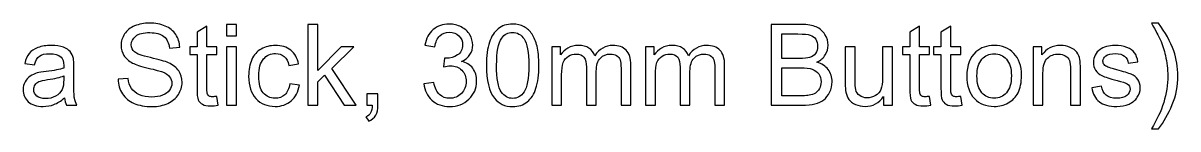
# Model space of a CAD drawing. Header units: millimetres. Extents: x 198 to 2216, y -826 to 151.
# Drawn here: x 1576.3 to 1837, y -583.4 to -559.6 of the extents above; entities that cross this region are included whole.
import ezdxf

# ---------------------------------------------------------------- set-up
doc = ezdxf.new("R2010")
doc.units = ezdxf.units.MM
doc.header["$MEASUREMENT"] = 0
doc.layers.add('Layer 1', color=7, linetype='Continuous')

msp = doc.modelspace()

# ---------------------------------------------------------------- linework, layer by layer
at = {"layer": 'Layer 1', "color": 250}
for points, knots in [([(1597.7506, -572.2473), (1597.7506, -572.2473), (1600.0112, -572.0441), (1600.0112, -572.0441), (1600.117, -572.9585), (1600.3668, -573.7078), (1600.7605, -574.2962), (1601.1542, -574.8804), (1601.7638, -575.3546), (1602.5893, -575.7186), (1603.4148, -576.0785), (1604.3461, -576.2605), (1605.3791, -576.2605), (1606.2977, -576.2605), (1607.1063, -576.125), (1607.809, -575.8499), (1608.5117, -575.5747), (1609.0324, -575.1979), (1609.3753, -574.7196), (1609.7182, -574.2412), (1609.8918, -573.7205), (1609.8918, -573.1617), (1609.8918, -572.5944), (1609.7267, -572.0991), (1609.3965, -571.6716), (1609.0663, -571.2482), (1608.5202, -570.8926), (1607.7582, -570.6005), (1607.2714, -570.4143), (1606.1919, -570.1179), (1604.5197, -569.7158), (1602.8475, -569.3136), (1601.6791, -568.9368), (1601.0103, -568.5812), (1600.1424, -568.124), (1599.499, -567.5568), (1599.0756, -566.8837), (1598.6481, -566.2106), (1598.4364, -565.4528), (1598.4364, -564.6188), (1598.4364, -563.696), (1598.6989, -562.8366), (1599.2196, -562.0407), (1599.7403, -561.2406), (1600.498, -560.6353), (1601.5013, -560.2204), (1602.5004, -559.8055), (1603.6138, -559.5981), (1604.8372, -559.5981), (1606.1834, -559.5981), (1607.373, -559.814), (1608.4017, -560.25), (1609.4304, -560.6818), (1610.222, -561.3211), (1610.7766, -562.1677), (1611.3311, -563.0102), (1611.6275, -563.9669), (1611.6698, -565.0337), (1611.6698, -565.0337), (1609.3584, -565.2115), (1609.3584, -565.2115), (1609.2356, -564.0643), (1608.8165, -563.1964), (1608.1011, -562.6122), (1607.3857, -562.0238), (1606.3273, -561.7317), (1604.9303, -561.7317), (1603.4741, -561.7317), (1602.4115, -561.9984), (1601.7469, -562.5318), (1601.0822, -563.0652), (1600.7478, -563.7087), (1600.7478, -564.4622), (1600.7478, -565.1141), (1600.9849, -565.6518), (1601.4548, -566.0751), (1601.9204, -566.4942), (1603.1269, -566.9302), (1605.0827, -567.3705), (1607.0385, -567.815), (1608.3805, -568.2002), (1609.1086, -568.5304), (1610.1627, -569.0173), (1610.9459, -569.6311), (1611.4497, -570.3804), (1611.9534, -571.1255), (1612.2032, -571.9848), (1612.2032, -572.9585), (1612.2032, -573.9279), (1611.928, -574.8339), (1611.3735, -575.689), (1610.8189, -576.5441), (1610.0273, -577.2088), (1608.9901, -577.6829), (1607.9529, -578.157), (1606.7888, -578.3941), (1605.4891, -578.3941), (1603.8466, -578.3941), (1602.4708, -578.1528), (1601.3616, -577.6744), (1600.2483, -577.1961), (1599.3804, -576.4764), (1598.7497, -575.5112), (1598.1147, -574.5502), (1597.7845, -573.4623), (1597.7506, -572.2473)], [0, 0, 0, 0, 0.02857143, 0.02857143, 0.02857143, 0.05714286, 0.05714286, 0.05714286, 0.08571429, 0.08571429, 0.08571429, 0.11428571, 0.11428571, 0.11428571, 0.14285714, 0.14285714, 0.14285714, 0.17142857, 0.17142857, 0.17142857, 0.2, 0.2, 0.2, 0.22857143, 0.22857143, 0.22857143, 0.25714286, 0.25714286, 0.25714286, 0.28571429, 0.28571429, 0.28571429, 0.31428571, 0.31428571, 0.31428571, 0.34285714, 0.34285714, 0.34285714, 0.37142857, 0.37142857, 0.37142857, 0.4, 0.4, 0.4, 0.42857143, 0.42857143, 0.42857143, 0.45714286, 0.45714286, 0.45714286, 0.48571429, 0.48571429, 0.48571429, 0.51428571, 0.51428571, 0.51428571, 0.54285714, 0.54285714, 0.54285714, 0.57142857, 0.57142857, 0.57142857, 0.6, 0.6, 0.6, 0.62857143, 0.62857143, 0.62857143, 0.65714286, 0.65714286, 0.65714286, 0.68571429, 0.68571429, 0.68571429, 0.71428571, 0.71428571, 0.71428571, 0.74285714, 0.74285714, 0.74285714, 0.77142857, 0.77142857, 0.77142857, 0.8, 0.8, 0.8, 0.82857143, 0.82857143, 0.82857143, 0.85714286, 0.85714286, 0.85714286, 0.88571429, 0.88571429, 0.88571429, 0.91428571, 0.91428571, 0.91428571, 0.94285714, 0.94285714, 0.94285714, 0.97142857, 0.97142857, 0.97142857, 1, 1, 1, 1]), ([(1620.0518, -576.0954), (1620.0518, -576.0954), (1620.3566, -578.0681), (1620.3566, -578.0681), (1619.7301, -578.1994), (1619.167, -578.2671), (1618.676, -578.2671), (1617.8674, -578.2671), (1617.2409, -578.1401), (1616.7921, -577.8819), (1616.3476, -577.6236), (1616.0344, -577.2892), (1615.8523, -576.8701), (1615.6703, -576.451), (1615.5814, -575.5705), (1615.5814, -574.2285), (1615.5814, -574.2285), (1615.5814, -566.6339), (1615.5814, -566.6339), (1615.5814, -566.6339), (1613.9304, -566.6339), (1613.9304, -566.6339), (1613.9304, -566.6339), (1613.9304, -564.9067), (1613.9304, -564.9067), (1613.9304, -564.9067), (1615.5814, -564.9067), (1615.5814, -564.9067), (1615.5814, -564.9067), (1615.5814, -561.647), (1615.5814, -561.647), (1615.5814, -561.647), (1617.8166, -560.3051), (1617.8166, -560.3051), (1617.8166, -560.3051), (1617.8166, -564.9067), (1617.8166, -564.9067), (1617.8166, -564.9067), (1620.0518, -564.9067), (1620.0518, -564.9067), (1620.0518, -564.9067), (1620.0518, -566.6339), (1620.0518, -566.6339), (1620.0518, -566.6339), (1617.8166, -566.6339), (1617.8166, -566.6339), (1617.8166, -566.6339), (1617.8166, -574.3555), (1617.8166, -574.3555), (1617.8166, -574.9947), (1617.8547, -575.4054), (1617.9351, -575.5874), (1618.0113, -575.7694), (1618.1383, -575.9134), (1618.3161, -576.0234), (1618.4939, -576.1293), (1618.7479, -576.1843), (1619.0781, -576.1843), (1619.3237, -576.1843), (1619.6496, -576.1547), (1620.0518, -576.0954)], [0, 0, 0, 0, 0.05, 0.05, 0.05, 0.1, 0.1, 0.1, 0.15, 0.15, 0.15, 0.2, 0.2, 0.2, 0.25, 0.25, 0.25, 0.3, 0.3, 0.3, 0.35, 0.35, 0.35, 0.4, 0.4, 0.4, 0.45, 0.45, 0.45, 0.5, 0.5, 0.5, 0.55, 0.55, 0.55, 0.6, 0.6, 0.6, 0.65, 0.65, 0.65, 0.7, 0.7, 0.7, 0.75, 0.75, 0.75, 0.8, 0.8, 0.8, 0.85, 0.85, 0.85, 0.9, 0.9, 0.9, 0.95, 0.95, 0.95, 1, 1, 1, 1]), ([(1622.2574, -562.4429), (1622.2574, -562.4429), (1622.2574, -559.9029), (1622.2574, -559.9029), (1622.2574, -559.9029), (1624.4926, -559.9029), (1624.4926, -559.9029), (1624.4926, -559.9029), (1624.4926, -562.4429), (1624.4926, -562.4429), (1624.4926, -562.4429), (1622.2574, -562.4429), (1622.2574, -562.4429)], [0, 0, 0, 0, 0.25, 0.25, 0.25, 0.5, 0.5, 0.5, 0.75, 0.75, 0.75, 1, 1, 1, 1]), ([(1640.6089, -578.0893), (1640.6089, -578.0893), (1640.6089, -559.9029), (1640.6089, -559.9029), (1640.6089, -559.9029), (1642.8441, -559.9029), (1642.8441, -559.9029), (1642.8441, -559.9029), (1642.8441, -570.2619), (1642.8441, -570.2619), (1642.8441, -570.2619), (1648.1273, -564.9067), (1648.1273, -564.9067), (1648.1273, -564.9067), (1651.0144, -564.9067), (1651.0144, -564.9067), (1651.0144, -564.9067), (1645.9852, -569.8047), (1645.9852, -569.8047), (1645.9852, -569.8047), (1651.5224, -578.0893), (1651.5224, -578.0893), (1651.5224, -578.0893), (1648.7707, -578.0893), (1648.7707, -578.0893), (1648.7707, -578.0893), (1644.3935, -571.3541), (1644.3935, -571.3541), (1644.3935, -571.3541), (1642.8441, -572.8611), (1642.8441, -572.8611), (1642.8441, -572.8611), (1642.8441, -578.0893), (1642.8441, -578.0893), (1642.8441, -578.0893), (1640.6089, -578.0893), (1640.6089, -578.0893)], [0, 0, 0, 0, 0.08333333, 0.08333333, 0.08333333, 0.16666667, 0.16666667, 0.16666667, 0.25, 0.25, 0.25, 0.33333333, 0.33333333, 0.33333333, 0.41666667, 0.41666667, 0.41666667, 0.5, 0.5, 0.5, 0.58333333, 0.58333333, 0.58333333, 0.66666667, 0.66666667, 0.66666667, 0.75, 0.75, 0.75, 0.83333333, 0.83333333, 0.83333333, 0.91666667, 0.91666667, 0.91666667, 1, 1, 1, 1]), ([(1666.8048, -573.2633), (1666.8048, -573.2633), (1669.04, -572.9585), (1669.04, -572.9585), (1669.2982, -574.2285), (1669.73, -575.1429), (1670.3439, -575.7017), (1670.9577, -576.2605), (1671.7112, -576.5399), (1672.6045, -576.5399), (1673.6628, -576.5399), (1674.556, -576.1758), (1675.2757, -575.4477), (1675.9954, -574.7196), (1676.3552, -573.8179), (1676.3552, -572.7426), (1676.3552, -571.7181), (1676.0208, -570.8715), (1675.3477, -570.2026), (1674.6788, -569.538), (1673.8279, -569.2035), (1672.7907, -569.2035), (1672.3674, -569.2035), (1671.8425, -569.2882), (1671.2117, -569.4533), (1671.2117, -569.4533), (1671.4615, -567.4975), (1671.4615, -567.4975), (1671.6096, -567.5144), (1671.7324, -567.5229), (1671.8213, -567.5229), (1672.778, -567.5229), (1673.6332, -567.2731), (1674.3994, -566.7778), (1675.1614, -566.2825), (1675.5424, -565.5205), (1675.5424, -564.4918), (1675.5424, -563.6748), (1675.263, -562.9975), (1674.7084, -562.4598), (1674.1539, -561.9222), (1673.4384, -561.6555), (1672.5621, -561.6555), (1671.6901, -561.6555), (1670.9662, -561.9307), (1670.3862, -562.481), (1669.8062, -563.0313), (1669.4337, -563.8568), (1669.2686, -564.9575), (1669.2686, -564.9575), (1667.0334, -564.5511), (1667.0334, -564.5511), (1667.3086, -563.0525), (1667.9266, -561.8883), (1668.8961, -561.0628), (1669.8613, -560.2373), (1671.0678, -559.8267), (1672.5071, -559.8267), (1673.4977, -559.8267), (1674.4121, -560.0384), (1675.2461, -560.4659), (1676.0843, -560.8893), (1676.7235, -561.4692), (1677.1638, -562.2016), (1677.6083, -562.9382), (1677.8284, -563.7171), (1677.8284, -564.5426), (1677.8284, -565.3258), (1677.6167, -566.037), (1677.1976, -566.6805), (1676.7743, -567.3239), (1676.1478, -567.8362), (1675.3223, -568.2172), (1676.3975, -568.4627), (1677.2315, -568.9792), (1677.8284, -569.7623), (1678.4211, -570.5413), (1678.7174, -571.5234), (1678.7174, -572.696), (1678.7174, -574.2835), (1678.1374, -575.634), (1676.9817, -576.7389), (1675.8218, -577.8438), (1674.3571, -578.3941), (1672.5875, -578.3941), (1670.9916, -578.3941), (1669.6665, -577.9157), (1668.6124, -576.9632), (1667.5541, -576.0107), (1666.953, -574.7788), (1666.8048, -573.2633)], [0, 0, 0, 0, 0.03333333, 0.03333333, 0.03333333, 0.06666667, 0.06666667, 0.06666667, 0.1, 0.1, 0.1, 0.13333333, 0.13333333, 0.13333333, 0.16666667, 0.16666667, 0.16666667, 0.2, 0.2, 0.2, 0.23333333, 0.23333333, 0.23333333, 0.26666667, 0.26666667, 0.26666667, 0.3, 0.3, 0.3, 0.33333333, 0.33333333, 0.33333333, 0.36666667, 0.36666667, 0.36666667, 0.4, 0.4, 0.4, 0.43333333, 0.43333333, 0.43333333, 0.46666667, 0.46666667, 0.46666667, 0.5, 0.5, 0.5, 0.53333333, 0.53333333, 0.53333333, 0.56666667, 0.56666667, 0.56666667, 0.6, 0.6, 0.6, 0.63333333, 0.63333333, 0.63333333, 0.66666667, 0.66666667, 0.66666667, 0.7, 0.7, 0.7, 0.73333333, 0.73333333, 0.73333333, 0.76666667, 0.76666667, 0.76666667, 0.8, 0.8, 0.8, 0.83333333, 0.83333333, 0.83333333, 0.86666667, 0.86666667, 0.86666667, 0.9, 0.9, 0.9, 0.93333333, 0.93333333, 0.93333333, 0.96666667, 0.96666667, 0.96666667, 1, 1, 1, 1]), ([(1680.9314, -569.1146), (1680.9314, -566.9683), (1681.1515, -565.2327), (1681.5918, -563.9203), (1682.0363, -562.6038), (1682.6925, -561.592), (1683.5645, -560.885), (1684.4324, -560.1781), (1685.5288, -559.8267), (1686.8496, -559.8267), (1687.8233, -559.8267), (1688.6784, -560.0214), (1689.4192, -560.4151), (1690.1558, -560.8088), (1690.7654, -561.3761), (1691.2396, -562.1169), (1691.7137, -562.8535), (1692.0862, -563.7552), (1692.3572, -564.8178), (1692.6323, -565.8804), (1692.7678, -567.3155), (1692.7678, -569.1146), (1692.7678, -571.2482), (1692.5477, -572.9754), (1692.1116, -574.2878), (1691.6756, -575.6043), (1691.0194, -576.6161), (1690.1474, -577.3273), (1689.2795, -578.0385), (1688.1789, -578.3941), (1686.8496, -578.3941), (1685.1012, -578.3941), (1683.7254, -577.7718), (1682.7263, -576.523), (1681.5283, -574.999), (1680.9314, -572.5309), (1680.9314, -569.1146)], [0, 0, 0, 0, 0.08333333, 0.08333333, 0.08333333, 0.16666667, 0.16666667, 0.16666667, 0.25, 0.25, 0.25, 0.33333333, 0.33333333, 0.33333333, 0.41666667, 0.41666667, 0.41666667, 0.5, 0.5, 0.5, 0.58333333, 0.58333333, 0.58333333, 0.66666667, 0.66666667, 0.66666667, 0.75, 0.75, 0.75, 0.83333333, 0.83333333, 0.83333333, 0.91666667, 0.91666667, 0.91666667, 1, 1, 1, 1]), ([(1745.2188, -578.0893), (1745.2188, -578.0893), (1745.2188, -559.9029), (1745.2188, -559.9029), (1745.2188, -559.9029), (1752.0429, -559.9029), (1752.0429, -559.9029), (1753.4315, -559.9029), (1754.5448, -560.0849), (1755.3873, -560.4532), (1756.2255, -560.8215), (1756.8816, -561.3888), (1757.3558, -562.155), (1757.8341, -562.917), (1758.0712, -563.7171), (1758.0712, -564.5553), (1758.0712, -565.33), (1757.8595, -566.0624), (1757.4404, -566.7482), (1757.0213, -567.434), (1756.3863, -567.9886), (1755.5354, -568.4119), (1756.6361, -568.7336), (1757.4828, -569.284), (1758.0712, -570.0629), (1758.6639, -570.8376), (1758.9602, -571.7562), (1758.9602, -572.8146), (1758.9602, -573.6697), (1758.7782, -574.4613), (1758.4183, -575.1937), (1758.0585, -575.9261), (1757.614, -576.4891), (1757.0848, -576.887), (1756.5557, -577.2807), (1755.891, -577.5813), (1755.0952, -577.7845), (1754.2951, -577.9877), (1753.3172, -578.0893), (1752.1572, -578.0893), (1752.1572, -578.0893), (1745.2188, -578.0893), (1745.2188, -578.0893)], [0, 0, 0, 0, 0.07142857, 0.07142857, 0.07142857, 0.14285714, 0.14285714, 0.14285714, 0.21428571, 0.21428571, 0.21428571, 0.28571429, 0.28571429, 0.28571429, 0.35714286, 0.35714286, 0.35714286, 0.42857143, 0.42857143, 0.42857143, 0.5, 0.5, 0.5, 0.57142857, 0.57142857, 0.57142857, 0.64285714, 0.64285714, 0.64285714, 0.71428571, 0.71428571, 0.71428571, 0.78571429, 0.78571429, 0.78571429, 0.85714286, 0.85714286, 0.85714286, 0.92857143, 0.92857143, 0.92857143, 1, 1, 1, 1]), ([(1780.9608, -576.0954), (1780.9608, -576.0954), (1781.2656, -578.0681), (1781.2656, -578.0681), (1780.6391, -578.1994), (1780.076, -578.2671), (1779.585, -578.2671), (1778.7764, -578.2671), (1778.1499, -578.1401), (1777.7011, -577.8819), (1777.2566, -577.6236), (1776.9434, -577.2892), (1776.7613, -576.8701), (1776.5793, -576.451), (1776.4904, -575.5705), (1776.4904, -574.2285), (1776.4904, -574.2285), (1776.4904, -566.6339), (1776.4904, -566.6339), (1776.4904, -566.6339), (1774.8394, -566.6339), (1774.8394, -566.6339), (1774.8394, -566.6339), (1774.8394, -564.9067), (1774.8394, -564.9067), (1774.8394, -564.9067), (1776.4904, -564.9067), (1776.4904, -564.9067), (1776.4904, -564.9067), (1776.4904, -561.647), (1776.4904, -561.647), (1776.4904, -561.647), (1778.7256, -560.3051), (1778.7256, -560.3051), (1778.7256, -560.3051), (1778.7256, -564.9067), (1778.7256, -564.9067), (1778.7256, -564.9067), (1780.9608, -564.9067), (1780.9608, -564.9067), (1780.9608, -564.9067), (1780.9608, -566.6339), (1780.9608, -566.6339), (1780.9608, -566.6339), (1778.7256, -566.6339), (1778.7256, -566.6339), (1778.7256, -566.6339), (1778.7256, -574.3555), (1778.7256, -574.3555), (1778.7256, -574.9947), (1778.7637, -575.4054), (1778.8441, -575.5874), (1778.9203, -575.7694), (1779.0473, -575.9134), (1779.2251, -576.0234), (1779.4029, -576.1293), (1779.6569, -576.1843), (1779.9871, -576.1843), (1780.2327, -576.1843), (1780.5586, -576.1547), (1780.9608, -576.0954)], [0, 0, 0, 0, 0.05, 0.05, 0.05, 0.1, 0.1, 0.1, 0.15, 0.15, 0.15, 0.2, 0.2, 0.2, 0.25, 0.25, 0.25, 0.3, 0.3, 0.3, 0.35, 0.35, 0.35, 0.4, 0.4, 0.4, 0.45, 0.45, 0.45, 0.5, 0.5, 0.5, 0.55, 0.55, 0.55, 0.6, 0.6, 0.6, 0.65, 0.65, 0.65, 0.7, 0.7, 0.7, 0.75, 0.75, 0.75, 0.8, 0.8, 0.8, 0.85, 0.85, 0.85, 0.9, 0.9, 0.9, 0.95, 0.95, 0.95, 1, 1, 1, 1]), ([(1788.0178, -576.0954), (1788.0178, -576.0954), (1788.3226, -578.0681), (1788.3226, -578.0681), (1787.6961, -578.1994), (1787.133, -578.2671), (1786.642, -578.2671), (1785.8334, -578.2671), (1785.2069, -578.1401), (1784.7581, -577.8819), (1784.3136, -577.6236), (1784.0004, -577.2892), (1783.8183, -576.8701), (1783.6363, -576.451), (1783.5474, -575.5705), (1783.5474, -574.2285), (1783.5474, -574.2285), (1783.5474, -566.6339), (1783.5474, -566.6339), (1783.5474, -566.6339), (1781.8964, -566.6339), (1781.8964, -566.6339), (1781.8964, -566.6339), (1781.8964, -564.9067), (1781.8964, -564.9067), (1781.8964, -564.9067), (1783.5474, -564.9067), (1783.5474, -564.9067), (1783.5474, -564.9067), (1783.5474, -561.647), (1783.5474, -561.647), (1783.5474, -561.647), (1785.7826, -560.3051), (1785.7826, -560.3051), (1785.7826, -560.3051), (1785.7826, -564.9067), (1785.7826, -564.9067), (1785.7826, -564.9067), (1788.0178, -564.9067), (1788.0178, -564.9067), (1788.0178, -564.9067), (1788.0178, -566.6339), (1788.0178, -566.6339), (1788.0178, -566.6339), (1785.7826, -566.6339), (1785.7826, -566.6339), (1785.7826, -566.6339), (1785.7826, -574.3555), (1785.7826, -574.3555), (1785.7826, -574.9947), (1785.8207, -575.4054), (1785.9011, -575.5874), (1785.9773, -575.7694), (1786.1043, -575.9134), (1786.2821, -576.0234), (1786.4599, -576.1293), (1786.7139, -576.1843), (1787.0441, -576.1843), (1787.2897, -576.1843), (1787.6156, -576.1547), (1788.0178, -576.0954)], [0, 0, 0, 0, 0.05, 0.05, 0.05, 0.1, 0.1, 0.1, 0.15, 0.15, 0.15, 0.2, 0.2, 0.2, 0.25, 0.25, 0.25, 0.3, 0.3, 0.3, 0.35, 0.35, 0.35, 0.4, 0.4, 0.4, 0.45, 0.45, 0.45, 0.5, 0.5, 0.5, 0.55, 0.55, 0.55, 0.6, 0.6, 0.6, 0.65, 0.65, 0.65, 0.7, 0.7, 0.7, 0.75, 0.75, 0.75, 0.8, 0.8, 0.8, 0.85, 0.85, 0.85, 0.9, 0.9, 0.9, 0.95, 0.95, 0.95, 1, 1, 1, 1]), ([(1832.6498, -583.4233), (1832.6498, -583.4233), (1831.0496, -583.4233), (1831.0496, -583.4233), (1833.5219, -579.4567), (1834.758, -575.4858), (1834.758, -571.5107), (1834.758, -569.9571), (1834.5802, -568.4161), (1834.2246, -566.8879), (1833.9452, -565.6475), (1833.5515, -564.458), (1833.0477, -563.315), (1832.726, -562.5741), (1832.0571, -561.3338), (1831.0496, -559.5981), (1831.0496, -559.5981), (1832.6498, -559.5981), (1832.6498, -559.5981), (1834.1992, -561.6724), (1835.3464, -563.7552), (1836.0915, -565.8465), (1836.7265, -567.6457), (1837.044, -569.5295), (1837.044, -571.498), (1837.044, -573.729), (1836.6164, -575.888), (1835.7613, -577.9708), (1834.9104, -580.0536), (1833.8732, -581.8697), (1832.6498, -583.4233)], [0, 0, 0, 0, 0.1, 0.1, 0.1, 0.2, 0.2, 0.2, 0.3, 0.3, 0.3, 0.4, 0.4, 0.4, 0.5, 0.5, 0.5, 0.6, 0.6, 0.6, 0.7, 0.7, 0.7, 0.8, 0.8, 0.8, 0.9, 0.9, 0.9, 1, 1, 1, 1]), ([(1683.2174, -569.1231), (1683.2174, -572.1161), (1683.5645, -574.1057), (1684.263, -575.0879), (1684.9615, -576.0742), (1685.8251, -576.5653), (1686.8496, -576.5653), (1687.8741, -576.5653), (1688.7377, -576.07), (1689.4362, -575.0836), (1690.1347, -574.093), (1690.4818, -572.1076), (1690.4818, -569.1231), (1690.4818, -566.1301), (1690.1347, -564.1405), (1689.4362, -563.1583), (1688.7419, -562.172), (1687.8698, -561.6809), (1686.8242, -561.6809), (1685.7997, -561.6809), (1684.9785, -562.1169), (1684.3646, -562.9848), (1683.5984, -564.0897), (1683.2174, -566.1386), (1683.2174, -569.1231)], [0, 0, 0, 0, 0.125, 0.125, 0.125, 0.25, 0.25, 0.25, 0.375, 0.375, 0.375, 0.5, 0.5, 0.5, 0.625, 0.625, 0.625, 0.75, 0.75, 0.75, 0.875, 0.875, 0.875, 1, 1, 1, 1]), ([(1747.6318, -567.5483), (1747.6318, -567.5483), (1751.5646, -567.5483), (1751.5646, -567.5483), (1752.6314, -567.5483), (1753.3976, -567.4763), (1753.859, -567.3366), (1754.4729, -567.1546), (1754.9343, -566.8498), (1755.2433, -566.4265), (1755.5524, -566.0031), (1755.709, -565.474), (1755.709, -564.8347), (1755.709, -564.2294), (1755.5651, -563.696), (1755.273, -563.2388), (1754.9851, -562.7773), (1754.5702, -562.4598), (1754.0326, -562.2905), (1753.495, -562.1212), (1752.5721, -562.0365), (1751.2682, -562.0365), (1751.2682, -562.0365), (1747.6318, -562.0365), (1747.6318, -562.0365), (1747.6318, -562.0365), (1747.6318, -567.5483), (1747.6318, -567.5483)], [0, 0, 0, 0, 0.11111111, 0.11111111, 0.11111111, 0.22222222, 0.22222222, 0.22222222, 0.33333333, 0.33333333, 0.33333333, 0.44444444, 0.44444444, 0.44444444, 0.55555556, 0.55555556, 0.55555556, 0.66666667, 0.66666667, 0.66666667, 0.77777778, 0.77777778, 0.77777778, 0.88888889, 0.88888889, 0.88888889, 1, 1, 1, 1]), ([(1585.6856, -576.4383), (1584.8559, -577.1453), (1584.0558, -577.6406), (1583.2895, -577.9327), (1582.5233, -578.2248), (1581.702, -578.3687), (1580.8215, -578.3687), (1579.3737, -578.3687), (1578.2603, -578.0173), (1577.4814, -577.3104), (1576.7025, -576.6076), (1576.313, -575.7059), (1576.313, -574.6095), (1576.313, -573.966), (1576.4612, -573.3776), (1576.7533, -572.8442), (1577.0496, -572.3108), (1577.4348, -571.8875), (1577.909, -571.5657), (1578.3873, -571.244), (1578.9207, -570.9985), (1579.5176, -570.8334), (1579.9579, -570.7191), (1580.6225, -570.609), (1581.5073, -570.4989), (1583.3107, -570.2873), (1584.6442, -570.029), (1585.4951, -569.7327), (1585.5036, -569.4279), (1585.5078, -569.2332), (1585.5078, -569.1527), (1585.5078, -568.2468), (1585.2961, -567.6076), (1584.8728, -567.235), (1584.3013, -566.7313), (1583.4504, -566.4815), (1582.3243, -566.4815), (1581.2702, -566.4815), (1580.4913, -566.6678), (1579.9918, -567.0361), (1579.488, -567.4044), (1579.1197, -568.0563), (1578.8784, -568.9961), (1578.8784, -568.9961), (1576.694, -568.6913), (1576.694, -568.6913), (1576.893, -567.7557), (1577.2189, -566.998), (1577.6761, -566.4222), (1578.1333, -565.8465), (1578.7937, -565.4062), (1579.6573, -565.093), (1580.5167, -564.7839), (1581.52, -564.6273), (1582.6545, -564.6273), (1583.7806, -564.6273), (1584.6992, -564.7585), (1585.4062, -565.0252), (1586.1089, -565.2919), (1586.6296, -565.6221), (1586.9598, -566.0243), (1587.29, -566.4265), (1587.5229, -566.9345), (1587.6583, -567.5483), (1587.7303, -567.9293), (1587.7684, -568.6151), (1587.7684, -569.6015), (1587.7684, -569.6015), (1587.7684, -572.5648), (1587.7684, -572.5648), (1587.7684, -574.6349), (1587.815, -575.943), (1587.9081, -576.4976), (1587.997, -577.0521), (1588.1833, -577.5813), (1588.4542, -578.0893), (1588.4542, -578.0893), (1586.1174, -578.0893), (1586.1174, -578.0893), (1585.893, -577.6194), (1585.7491, -577.0691), (1585.6856, -576.4383)], [0, 0, 0, 0, 0.03703704, 0.03703704, 0.03703704, 0.07407407, 0.07407407, 0.07407407, 0.11111111, 0.11111111, 0.11111111, 0.14814815, 0.14814815, 0.14814815, 0.18518519, 0.18518519, 0.18518519, 0.22222222, 0.22222222, 0.22222222, 0.25925926, 0.25925926, 0.25925926, 0.2962963, 0.2962963, 0.2962963, 0.33333333, 0.33333333, 0.33333333, 0.37037037, 0.37037037, 0.37037037, 0.40740741, 0.40740741, 0.40740741, 0.44444444, 0.44444444, 0.44444444, 0.48148148, 0.48148148, 0.48148148, 0.51851852, 0.51851852, 0.51851852, 0.55555556, 0.55555556, 0.55555556, 0.59259259, 0.59259259, 0.59259259, 0.62962963, 0.62962963, 0.62962963, 0.66666667, 0.66666667, 0.66666667, 0.7037037, 0.7037037, 0.7037037, 0.74074074, 0.74074074, 0.74074074, 0.77777778, 0.77777778, 0.77777778, 0.81481481, 0.81481481, 0.81481481, 0.85185185, 0.85185185, 0.85185185, 0.88888889, 0.88888889, 0.88888889, 0.92592593, 0.92592593, 0.92592593, 0.96296296, 0.96296296, 0.96296296, 1, 1, 1, 1]), ([(1622.2574, -578.0893), (1622.2574, -578.0893), (1622.2574, -564.9067), (1622.2574, -564.9067), (1622.2574, -564.9067), (1624.4926, -564.9067), (1624.4926, -564.9067), (1624.4926, -564.9067), (1624.4926, -578.0893), (1624.4926, -578.0893), (1624.4926, -578.0893), (1622.2574, -578.0893), (1622.2574, -578.0893)], [0, 0, 0, 0, 0.25, 0.25, 0.25, 0.5, 0.5, 0.5, 0.75, 0.75, 0.75, 1, 1, 1, 1]), ([(1636.511, -573.2633), (1636.511, -573.2633), (1638.6954, -573.5681), (1638.6954, -573.5681), (1638.4541, -575.0709), (1637.8445, -576.2436), (1636.8581, -577.0945), (1635.8718, -577.9454), (1634.6568, -578.3687), (1633.2217, -578.3687), (1631.4225, -578.3687), (1629.9747, -577.7803), (1628.8825, -576.6034), (1627.7861, -575.4265), (1627.24, -573.7417), (1627.24, -571.5488), (1627.24, -570.1264), (1627.4771, -568.886), (1627.947, -567.8192), (1628.4169, -566.7567), (1629.1323, -565.9566), (1630.0975, -565.4274), (1631.0585, -564.894), (1632.1041, -564.6273), (1633.2386, -564.6273), (1634.6653, -564.6273), (1635.8379, -564.9871), (1636.7438, -565.711), (1637.654, -566.4349), (1638.2382, -567.4636), (1638.4922, -568.7929), (1638.4922, -568.7929), (1636.3332, -569.1231), (1636.3332, -569.1231), (1636.1258, -568.2383), (1635.7617, -567.5737), (1635.2325, -567.125), (1634.7076, -566.6805), (1634.0726, -566.4561), (1633.3275, -566.4561), (1632.2015, -566.4561), (1631.2871, -566.8583), (1630.5801, -567.6626), (1629.8774, -568.4712), (1629.526, -569.7412), (1629.526, -571.4853), (1629.526, -573.2548), (1629.8647, -574.5375), (1630.542, -575.3376), (1631.2236, -576.1377), (1632.1083, -576.5399), (1633.1963, -576.5399), (1634.0768, -576.5399), (1634.8092, -576.2732), (1635.3934, -575.7356), (1635.9818, -575.2022), (1636.3544, -574.3767), (1636.511, -573.2633)], [0, 0, 0, 0, 0.05263158, 0.05263158, 0.05263158, 0.10526316, 0.10526316, 0.10526316, 0.15789474, 0.15789474, 0.15789474, 0.21052632, 0.21052632, 0.21052632, 0.26315789, 0.26315789, 0.26315789, 0.31578947, 0.31578947, 0.31578947, 0.36842105, 0.36842105, 0.36842105, 0.42105263, 0.42105263, 0.42105263, 0.47368421, 0.47368421, 0.47368421, 0.52631579, 0.52631579, 0.52631579, 0.57894737, 0.57894737, 0.57894737, 0.63157895, 0.63157895, 0.63157895, 0.68421053, 0.68421053, 0.68421053, 0.73684211, 0.73684211, 0.73684211, 0.78947368, 0.78947368, 0.78947368, 0.84210526, 0.84210526, 0.84210526, 0.89473684, 0.89473684, 0.89473684, 0.94736842, 0.94736842, 0.94736842, 1, 1, 1, 1]), ([(1695.6676, -578.0893), (1695.6676, -578.0893), (1695.6676, -564.9067), (1695.6676, -564.9067), (1695.6676, -564.9067), (1697.6742, -564.9067), (1697.6742, -564.9067), (1697.6742, -564.9067), (1697.6742, -566.7694), (1697.6742, -566.7694), (1698.0848, -566.1259), (1698.6352, -565.6052), (1699.321, -565.2157), (1700.0068, -564.822), (1700.7857, -564.6273), (1701.662, -564.6273), (1702.6357, -564.6273), (1703.4358, -564.8305), (1704.0581, -565.2327), (1704.6804, -565.6391), (1705.1206, -566.2021), (1705.3746, -566.9302), (1706.4245, -565.3935), (1707.7834, -564.6273), (1709.4598, -564.6273), (1710.7721, -564.6273), (1711.7839, -564.9871), (1712.4866, -565.711), (1713.1936, -566.4349), (1713.5492, -567.5483), (1713.5492, -569.0511), (1713.5492, -569.0511), (1713.5492, -578.0893), (1713.5492, -578.0893), (1713.5492, -578.0893), (1711.314, -578.0893), (1711.314, -578.0893), (1711.314, -578.0893), (1711.314, -569.792), (1711.314, -569.792), (1711.314, -568.903), (1711.2378, -568.2595), (1711.0939, -567.8658), (1710.9499, -567.4721), (1710.6875, -567.1588), (1710.3022, -566.9175), (1709.9212, -566.6762), (1709.4725, -566.5577), (1708.9603, -566.5577), (1708.0289, -566.5577), (1707.2585, -566.8667), (1706.6446, -567.4806), (1706.0308, -568.0986), (1705.726, -569.085), (1705.726, -570.4397), (1705.726, -570.4397), (1705.726, -578.0893), (1705.726, -578.0893), (1705.726, -578.0893), (1703.4908, -578.0893), (1703.4908, -578.0893), (1703.4908, -578.0893), (1703.4908, -569.5337), (1703.4908, -569.5337), (1703.4908, -568.5431), (1703.3088, -567.7981), (1702.9447, -567.3028), (1702.5806, -566.8075), (1701.9837, -566.5577), (1701.1582, -566.5577), (1700.5317, -566.5577), (1699.9517, -566.7228), (1699.4183, -567.053), (1698.8849, -567.3832), (1698.4997, -567.8658), (1698.2584, -568.505), (1698.0213, -569.14), (1697.9028, -570.0587), (1697.9028, -571.2567), (1697.9028, -571.2567), (1697.9028, -578.0893), (1697.9028, -578.0893), (1697.9028, -578.0893), (1695.6676, -578.0893), (1695.6676, -578.0893)], [0, 0, 0, 0, 0.03571429, 0.03571429, 0.03571429, 0.07142857, 0.07142857, 0.07142857, 0.10714286, 0.10714286, 0.10714286, 0.14285714, 0.14285714, 0.14285714, 0.17857143, 0.17857143, 0.17857143, 0.21428571, 0.21428571, 0.21428571, 0.25, 0.25, 0.25, 0.28571429, 0.28571429, 0.28571429, 0.32142857, 0.32142857, 0.32142857, 0.35714286, 0.35714286, 0.35714286, 0.39285714, 0.39285714, 0.39285714, 0.42857143, 0.42857143, 0.42857143, 0.46428571, 0.46428571, 0.46428571, 0.5, 0.5, 0.5, 0.53571429, 0.53571429, 0.53571429, 0.57142857, 0.57142857, 0.57142857, 0.60714286, 0.60714286, 0.60714286, 0.64285714, 0.64285714, 0.64285714, 0.67857143, 0.67857143, 0.67857143, 0.71428571, 0.71428571, 0.71428571, 0.75, 0.75, 0.75, 0.78571429, 0.78571429, 0.78571429, 0.82142857, 0.82142857, 0.82142857, 0.85714286, 0.85714286, 0.85714286, 0.89285714, 0.89285714, 0.89285714, 0.92857143, 0.92857143, 0.92857143, 0.96428571, 0.96428571, 0.96428571, 1, 1, 1, 1]), ([(1716.8258, -578.0893), (1716.8258, -578.0893), (1716.8258, -564.9067), (1716.8258, -564.9067), (1716.8258, -564.9067), (1718.8324, -564.9067), (1718.8324, -564.9067), (1718.8324, -564.9067), (1718.8324, -566.7694), (1718.8324, -566.7694), (1719.243, -566.1259), (1719.7934, -565.6052), (1720.4792, -565.2157), (1721.165, -564.822), (1721.9439, -564.6273), (1722.8202, -564.6273), (1723.7939, -564.6273), (1724.594, -564.8305), (1725.2163, -565.2327), (1725.8386, -565.6391), (1726.2788, -566.2021), (1726.5328, -566.9302), (1727.5827, -565.3935), (1728.9416, -564.6273), (1730.618, -564.6273), (1731.9303, -564.6273), (1732.9421, -564.9871), (1733.6448, -565.711), (1734.3518, -566.4349), (1734.7074, -567.5483), (1734.7074, -569.0511), (1734.7074, -569.0511), (1734.7074, -578.0893), (1734.7074, -578.0893), (1734.7074, -578.0893), (1732.4722, -578.0893), (1732.4722, -578.0893), (1732.4722, -578.0893), (1732.4722, -569.792), (1732.4722, -569.792), (1732.4722, -568.903), (1732.396, -568.2595), (1732.2521, -567.8658), (1732.1081, -567.4721), (1731.8457, -567.1588), (1731.4604, -566.9175), (1731.0794, -566.6762), (1730.6307, -566.5577), (1730.1185, -566.5577), (1729.1871, -566.5577), (1728.4167, -566.8667), (1727.8028, -567.4806), (1727.189, -568.0986), (1726.8842, -569.085), (1726.8842, -570.4397), (1726.8842, -570.4397), (1726.8842, -578.0893), (1726.8842, -578.0893), (1726.8842, -578.0893), (1724.649, -578.0893), (1724.649, -578.0893), (1724.649, -578.0893), (1724.649, -569.5337), (1724.649, -569.5337), (1724.649, -568.5431), (1724.467, -567.7981), (1724.1029, -567.3028), (1723.7388, -566.8075), (1723.1419, -566.5577), (1722.3164, -566.5577), (1721.6899, -566.5577), (1721.1099, -566.7228), (1720.5765, -567.053), (1720.0431, -567.3832), (1719.6579, -567.8658), (1719.4166, -568.505), (1719.1795, -569.14), (1719.061, -570.0587), (1719.061, -571.2567), (1719.061, -571.2567), (1719.061, -578.0893), (1719.061, -578.0893), (1719.061, -578.0893), (1716.8258, -578.0893), (1716.8258, -578.0893)], [0, 0, 0, 0, 0.03571429, 0.03571429, 0.03571429, 0.07142857, 0.07142857, 0.07142857, 0.10714286, 0.10714286, 0.10714286, 0.14285714, 0.14285714, 0.14285714, 0.17857143, 0.17857143, 0.17857143, 0.21428571, 0.21428571, 0.21428571, 0.25, 0.25, 0.25, 0.28571429, 0.28571429, 0.28571429, 0.32142857, 0.32142857, 0.32142857, 0.35714286, 0.35714286, 0.35714286, 0.39285714, 0.39285714, 0.39285714, 0.42857143, 0.42857143, 0.42857143, 0.46428571, 0.46428571, 0.46428571, 0.5, 0.5, 0.5, 0.53571429, 0.53571429, 0.53571429, 0.57142857, 0.57142857, 0.57142857, 0.60714286, 0.60714286, 0.60714286, 0.64285714, 0.64285714, 0.64285714, 0.67857143, 0.67857143, 0.67857143, 0.71428571, 0.71428571, 0.71428571, 0.75, 0.75, 0.75, 0.78571429, 0.78571429, 0.78571429, 0.82142857, 0.82142857, 0.82142857, 0.85714286, 0.85714286, 0.85714286, 0.89285714, 0.89285714, 0.89285714, 0.92857143, 0.92857143, 0.92857143, 0.96428571, 0.96428571, 0.96428571, 1, 1, 1, 1]), ([(1770.5934, -578.0893), (1770.5934, -578.0893), (1770.5934, -576.1293), (1770.5934, -576.1293), (1769.5689, -577.6236), (1768.1804, -578.3687), (1766.4236, -578.3687), (1765.6489, -578.3687), (1764.925, -578.2205), (1764.2519, -577.9242), (1763.5788, -577.6236), (1763.0792, -577.2511), (1762.7533, -576.8024), (1762.4273, -576.3494), (1762.1987, -575.7991), (1762.0675, -575.1471), (1761.9786, -574.7069), (1761.932, -574.0126), (1761.932, -573.0643), (1761.932, -573.0643), (1761.932, -564.9067), (1761.932, -564.9067), (1761.932, -564.9067), (1764.1672, -564.9067), (1764.1672, -564.9067), (1764.1672, -564.9067), (1764.1672, -572.2007), (1764.1672, -572.2007), (1764.1672, -573.3649), (1764.2138, -574.1523), (1764.3027, -574.5545), (1764.4424, -575.1429), (1764.7387, -575.6001), (1765.1959, -575.9345), (1765.6489, -576.269), (1766.2077, -576.4383), (1766.8765, -576.4383), (1767.5454, -576.4383), (1768.1719, -576.269), (1768.7561, -575.9261), (1769.3403, -575.5832), (1769.7552, -575.1133), (1770.0007, -574.5248), (1770.242, -573.9364), (1770.3648, -573.077), (1770.3648, -571.9552), (1770.3648, -571.9552), (1770.3648, -564.9067), (1770.3648, -564.9067), (1770.3648, -564.9067), (1772.6, -564.9067), (1772.6, -564.9067), (1772.6, -564.9067), (1772.6, -578.0893), (1772.6, -578.0893), (1772.6, -578.0893), (1770.5934, -578.0893), (1770.5934, -578.0893)], [0, 0, 0, 0, 0.05263158, 0.05263158, 0.05263158, 0.10526316, 0.10526316, 0.10526316, 0.15789474, 0.15789474, 0.15789474, 0.21052632, 0.21052632, 0.21052632, 0.26315789, 0.26315789, 0.26315789, 0.31578947, 0.31578947, 0.31578947, 0.36842105, 0.36842105, 0.36842105, 0.42105263, 0.42105263, 0.42105263, 0.47368421, 0.47368421, 0.47368421, 0.52631579, 0.52631579, 0.52631579, 0.57894737, 0.57894737, 0.57894737, 0.63157895, 0.63157895, 0.63157895, 0.68421053, 0.68421053, 0.68421053, 0.73684211, 0.73684211, 0.73684211, 0.78947368, 0.78947368, 0.78947368, 0.84210526, 0.84210526, 0.84210526, 0.89473684, 0.89473684, 0.89473684, 0.94736842, 0.94736842, 0.94736842, 1, 1, 1, 1]), ([(1789.3852, -571.498), (1789.3852, -569.0638), (1790.0625, -567.2604), (1791.4214, -566.0878), (1792.5517, -565.1141), (1793.936, -564.6273), (1795.5659, -564.6273), (1797.3735, -564.6273), (1798.8552, -565.22), (1800.0066, -566.4053), (1801.1539, -567.5864), (1801.7296, -569.2247), (1801.7296, -571.3117), (1801.7296, -573.0051), (1801.4756, -574.3343), (1800.9676, -575.3038), (1800.4596, -576.2732), (1799.7188, -577.0267), (1798.7451, -577.5644), (1797.7757, -578.102), (1796.7131, -578.3687), (1795.5659, -578.3687), (1793.7201, -578.3687), (1792.23, -577.7803), (1791.0912, -576.5992), (1789.9525, -575.4181), (1789.3852, -573.7163), (1789.3852, -571.498)], [0, 0, 0, 0, 0.11111111, 0.11111111, 0.11111111, 0.22222222, 0.22222222, 0.22222222, 0.33333333, 0.33333333, 0.33333333, 0.44444444, 0.44444444, 0.44444444, 0.55555556, 0.55555556, 0.55555556, 0.66666667, 0.66666667, 0.66666667, 0.77777778, 0.77777778, 0.77777778, 0.88888889, 0.88888889, 0.88888889, 1, 1, 1, 1]), ([(1804.35, -578.0893), (1804.35, -578.0893), (1804.35, -564.9067), (1804.35, -564.9067), (1804.35, -564.9067), (1806.3566, -564.9067), (1806.3566, -564.9067), (1806.3566, -564.9067), (1806.3566, -566.7778), (1806.3566, -566.7778), (1807.3218, -565.3427), (1808.7188, -564.6273), (1810.5434, -564.6273), (1811.3392, -564.6273), (1812.0674, -564.7712), (1812.732, -565.0549), (1813.3966, -565.3385), (1813.8962, -565.7153), (1814.2264, -566.1767), (1814.5566, -566.6381), (1814.7894, -567.1885), (1814.9206, -567.8235), (1815.0011, -568.2383), (1815.0434, -568.9622), (1815.0434, -569.9952), (1815.0434, -569.9952), (1815.0434, -578.0893), (1815.0434, -578.0893), (1815.0434, -578.0893), (1812.8082, -578.0893), (1812.8082, -578.0893), (1812.8082, -578.0893), (1812.8082, -570.0798), (1812.8082, -570.0798), (1812.8082, -569.1697), (1812.7235, -568.4881), (1812.55, -568.0394), (1812.3764, -567.5906), (1812.0674, -567.2308), (1811.6271, -566.9599), (1811.1868, -566.6932), (1810.6661, -566.5577), (1810.0735, -566.5577), (1809.1252, -566.5577), (1808.3082, -566.8583), (1807.6181, -567.4636), (1806.9281, -568.0648), (1806.5852, -569.212), (1806.5852, -570.8969), (1806.5852, -570.8969), (1806.5852, -578.0893), (1806.5852, -578.0893), (1806.5852, -578.0893), (1804.35, -578.0893), (1804.35, -578.0893)], [0, 0, 0, 0, 0.05555556, 0.05555556, 0.05555556, 0.11111111, 0.11111111, 0.11111111, 0.16666667, 0.16666667, 0.16666667, 0.22222222, 0.22222222, 0.22222222, 0.27777778, 0.27777778, 0.27777778, 0.33333333, 0.33333333, 0.33333333, 0.38888889, 0.38888889, 0.38888889, 0.44444444, 0.44444444, 0.44444444, 0.5, 0.5, 0.5, 0.55555556, 0.55555556, 0.55555556, 0.61111111, 0.61111111, 0.61111111, 0.66666667, 0.66666667, 0.66666667, 0.72222222, 0.72222222, 0.72222222, 0.77777778, 0.77777778, 0.77777778, 0.83333333, 0.83333333, 0.83333333, 0.88888889, 0.88888889, 0.88888889, 0.94444444, 0.94444444, 0.94444444, 1, 1, 1, 1]), ([(1817.5876, -574.1523), (1817.5876, -574.1523), (1819.7974, -573.7967), (1819.7974, -573.7967), (1819.9202, -574.6815), (1820.2673, -575.3588), (1820.8346, -575.8329), (1821.4018, -576.3028), (1822.1977, -576.5399), (1823.2137, -576.5399), (1824.2424, -576.5399), (1825.0044, -576.3325), (1825.5039, -575.9134), (1825.9992, -575.4985), (1826.249, -575.0074), (1826.249, -574.4444), (1826.249, -573.9406), (1826.0246, -573.5427), (1825.5801, -573.2548), (1825.2669, -573.0559), (1824.5049, -572.8061), (1823.2941, -572.4971), (1821.6601, -572.0864), (1820.5298, -571.7308), (1819.8948, -571.4303), (1819.264, -571.1255), (1818.7856, -570.7106), (1818.4597, -570.1772), (1818.1337, -569.648), (1817.9686, -569.0596), (1817.9686, -568.4161), (1817.9686, -567.8277), (1818.1041, -567.2858), (1818.3708, -566.7863), (1818.6417, -566.2868), (1819.0058, -565.8719), (1819.4672, -565.5417), (1819.8143, -565.2877), (1820.2885, -565.0718), (1820.8854, -564.894), (1821.4865, -564.7162), (1822.1257, -564.6273), (1822.8115, -564.6273), (1823.8445, -564.6273), (1824.7504, -564.7755), (1825.5293, -565.076), (1826.3125, -565.3724), (1826.8882, -565.7788), (1827.2608, -566.2868), (1827.6291, -566.799), (1827.8873, -567.4806), (1828.027, -568.3357), (1828.027, -568.3357), (1825.8426, -568.6405), (1825.8426, -568.6405), (1825.7452, -567.9547), (1825.4574, -567.4171), (1824.9832, -567.0318), (1824.5091, -566.6466), (1823.8402, -566.4561), (1822.9724, -566.4561), (1821.9522, -566.4561), (1821.2198, -566.6254), (1820.7838, -566.9641), (1820.3477, -567.3028), (1820.1276, -567.7007), (1820.1276, -568.1537), (1820.1276, -568.4415), (1820.2165, -568.704), (1820.3985, -568.9368), (1820.5806, -569.1739), (1820.8642, -569.3729), (1821.2537, -569.5295), (1821.478, -569.6142), (1822.13, -569.8047), (1823.2222, -570.101), (1824.797, -570.5201), (1825.8976, -570.8672), (1826.5242, -571.1339), (1827.1507, -571.4006), (1827.6418, -571.7943), (1827.9974, -572.3023), (1828.3572, -572.8146), (1828.535, -573.4496), (1828.535, -574.2116), (1828.535, -574.9524), (1828.3191, -575.6509), (1827.8831, -576.3071), (1827.447, -576.9632), (1826.8205, -577.4712), (1826.0035, -577.8311), (1825.1822, -578.1909), (1824.2551, -578.3687), (1823.2222, -578.3687), (1821.5119, -578.3687), (1820.2038, -578.0131), (1819.3063, -577.3061), (1818.4089, -576.5949), (1817.8374, -575.5451), (1817.5876, -574.1523)], [0, 0, 0, 0, 0.03030303, 0.03030303, 0.03030303, 0.06060606, 0.06060606, 0.06060606, 0.09090909, 0.09090909, 0.09090909, 0.12121212, 0.12121212, 0.12121212, 0.15151515, 0.15151515, 0.15151515, 0.18181818, 0.18181818, 0.18181818, 0.21212121, 0.21212121, 0.21212121, 0.24242424, 0.24242424, 0.24242424, 0.27272727, 0.27272727, 0.27272727, 0.3030303, 0.3030303, 0.3030303, 0.33333333, 0.33333333, 0.33333333, 0.36363636, 0.36363636, 0.36363636, 0.39393939, 0.39393939, 0.39393939, 0.42424242, 0.42424242, 0.42424242, 0.45454545, 0.45454545, 0.45454545, 0.48484848, 0.48484848, 0.48484848, 0.51515152, 0.51515152, 0.51515152, 0.54545455, 0.54545455, 0.54545455, 0.57575758, 0.57575758, 0.57575758, 0.60606061, 0.60606061, 0.60606061, 0.63636364, 0.63636364, 0.63636364, 0.66666667, 0.66666667, 0.66666667, 0.6969697, 0.6969697, 0.6969697, 0.72727273, 0.72727273, 0.72727273, 0.75757576, 0.75757576, 0.75757576, 0.78787879, 0.78787879, 0.78787879, 0.81818182, 0.81818182, 0.81818182, 0.84848485, 0.84848485, 0.84848485, 0.87878788, 0.87878788, 0.87878788, 0.90909091, 0.90909091, 0.90909091, 0.93939394, 0.93939394, 0.93939394, 0.96969697, 0.96969697, 0.96969697, 1, 1, 1, 1]), ([(1791.6712, -571.5022), (1791.6712, -573.1871), (1792.0395, -574.4486), (1792.7761, -575.2826), (1793.5169, -576.1208), (1794.444, -576.5399), (1795.5659, -576.5399), (1796.675, -576.5399), (1797.5979, -576.1208), (1798.3387, -575.2784), (1799.0753, -574.4359), (1799.4436, -573.1532), (1799.4436, -571.4303), (1799.4436, -569.8047), (1799.0711, -568.5728), (1798.3302, -567.7388), (1797.5894, -566.9006), (1796.6665, -566.4815), (1795.5659, -566.4815), (1794.444, -566.4815), (1793.5169, -566.8964), (1792.7761, -567.7303), (1792.0395, -568.5643), (1791.6712, -569.8216), (1791.6712, -571.5022)], [0, 0, 0, 0, 0.125, 0.125, 0.125, 0.25, 0.25, 0.25, 0.375, 0.375, 0.375, 0.5, 0.5, 0.5, 0.625, 0.625, 0.625, 0.75, 0.75, 0.75, 0.875, 0.875, 0.875, 1, 1, 1, 1]), ([(1747.6318, -575.9557), (1747.6318, -575.9557), (1752.1615, -575.9557), (1752.1615, -575.9557), (1752.9404, -575.9557), (1753.4865, -575.9261), (1753.804, -575.8668), (1754.3543, -575.7694), (1754.82, -575.6043), (1755.1925, -575.3715), (1755.5651, -575.1387), (1755.8699, -574.8), (1756.1112, -574.3555), (1756.3525, -573.911), (1756.471, -573.3988), (1756.471, -572.8188), (1756.471, -572.1372), (1756.2974, -571.5488), (1755.9461, -571.045), (1755.5989, -570.5413), (1755.1163, -570.1899), (1754.4983, -569.9867), (1753.8844, -569.7835), (1752.9954, -569.6819), (1751.8397, -569.6819), (1751.8397, -569.6819), (1747.6318, -569.6819), (1747.6318, -569.6819), (1747.6318, -569.6819), (1747.6318, -575.9557), (1747.6318, -575.9557)], [0, 0, 0, 0, 0.1, 0.1, 0.1, 0.2, 0.2, 0.2, 0.3, 0.3, 0.3, 0.4, 0.4, 0.4, 0.5, 0.5, 0.5, 0.6, 0.6, 0.6, 0.7, 0.7, 0.7, 0.8, 0.8, 0.8, 0.9, 0.9, 0.9, 1, 1, 1, 1]), ([(1585.5078, -571.4853), (1584.695, -571.8155), (1583.4758, -572.0949), (1581.8502, -572.3235), (1580.9273, -572.4547), (1580.2754, -572.6029), (1579.8944, -572.768), (1579.5134, -572.9331), (1579.2213, -573.1744), (1579.0139, -573.4877), (1578.8064, -573.8052), (1578.7006, -574.1565), (1578.7006, -574.546), (1578.7006, -575.1344), (1578.925, -575.6297), (1579.3779, -576.0234), (1579.8309, -576.4171), (1580.4913, -576.6161), (1581.3591, -576.6161), (1582.2185, -576.6161), (1582.9847, -576.4298), (1583.6578, -576.0531), (1584.3267, -575.6805), (1584.822, -575.1683), (1585.1353, -574.5206), (1585.3766, -574.0168), (1585.4951, -573.276), (1585.4951, -572.2981), (1585.4951, -572.2981), (1585.5078, -571.4853), (1585.5078, -571.4853)], [0, 0, 0, 0, 0.1, 0.1, 0.1, 0.2, 0.2, 0.2, 0.3, 0.3, 0.3, 0.4, 0.4, 0.4, 0.5, 0.5, 0.5, 0.6, 0.6, 0.6, 0.7, 0.7, 0.7, 0.8, 0.8, 0.8, 0.9, 0.9, 0.9, 1, 1, 1, 1]), ([(1653.8846, -578.0893), (1653.8846, -578.0893), (1653.8846, -575.5493), (1653.8846, -575.5493), (1653.8846, -575.5493), (1656.4246, -575.5493), (1656.4246, -575.5493), (1656.4246, -575.5493), (1656.4246, -578.0893), (1656.4246, -578.0893), (1656.4246, -579.0249), (1656.2595, -579.7826), (1655.9251, -580.3584), (1655.5949, -580.9341), (1655.0657, -581.3828), (1654.3418, -581.6961), (1654.3418, -581.6961), (1653.7322, -580.7309), (1653.7322, -580.7309), (1654.2063, -580.5235), (1654.5535, -580.2187), (1654.7736, -579.8207), (1654.998, -579.4186), (1655.125, -578.8428), (1655.1504, -578.0893), (1655.1504, -578.0893), (1653.8846, -578.0893), (1653.8846, -578.0893)], [0, 0, 0, 0, 0.11111111, 0.11111111, 0.11111111, 0.22222222, 0.22222222, 0.22222222, 0.33333333, 0.33333333, 0.33333333, 0.44444444, 0.44444444, 0.44444444, 0.55555556, 0.55555556, 0.55555556, 0.66666667, 0.66666667, 0.66666667, 0.77777778, 0.77777778, 0.77777778, 0.88888889, 0.88888889, 0.88888889, 1, 1, 1, 1])]:
    msp.add_open_spline(points, degree=3, knots=knots, dxfattribs=at)

doc.saveas('drawing.dxf')
